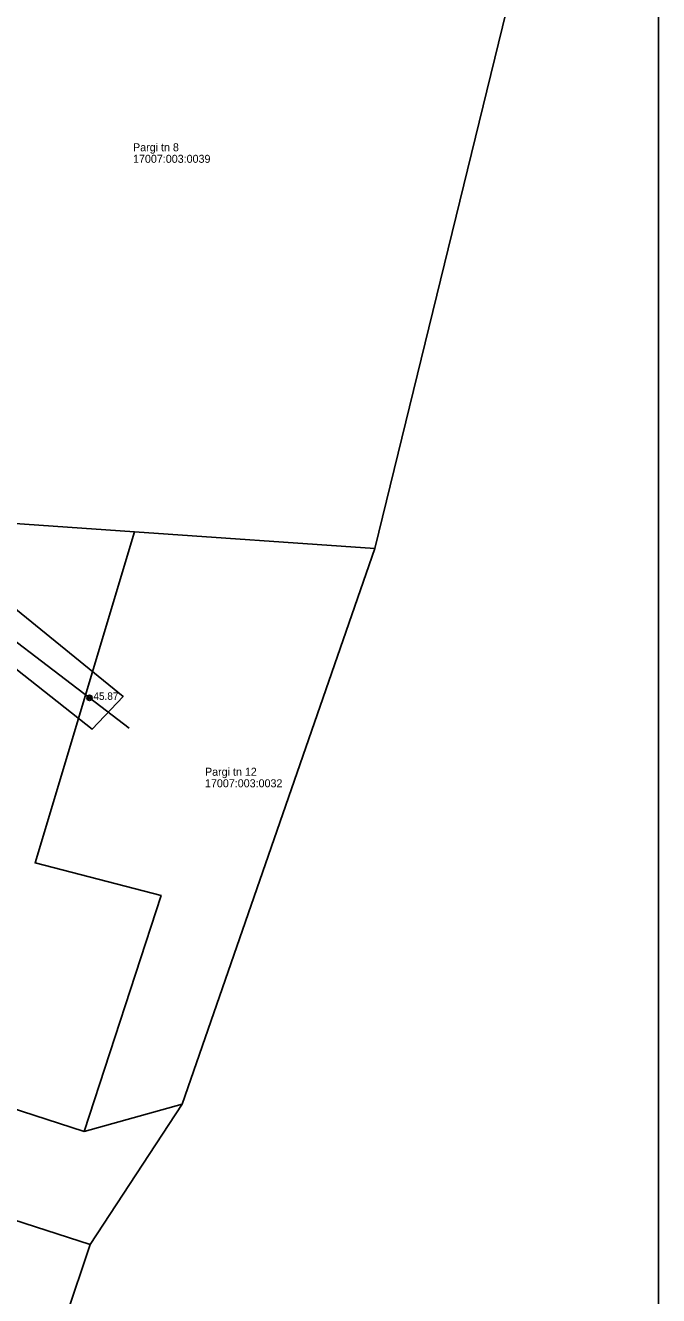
# Model space of a CAD drawing. Extents: x 641523 to 642227, y 6455262 to 6456242.
# Drawn here: x 642088.8 to 642148.1, y 6455795.2 to 6455914.2 of the extents above; entities that cross this region are included whole.
import ezdxf

# ---------------------------------------------------------------- set-up
doc = ezdxf.new("R2010")
doc.units = 0
for name, color, linetype in [('KORGUS-EH2000', 7, 'Continuous'), ('MOOTKOOD', 7, 'Continuous'), ('MOOTKORG-EH2000', 7, 'Continuous'), ('MOOTMPUNKT', 7, 'Continuous'), ('MOOTNR', 7, 'Continuous'), ('MOOTPIIR', 7, 'Continuous'), ('MPOHULIIN', 7, 'Continuous'), ('PIIR', 7, 'Continuous'), ('POST', 7, 'Continuous'), ('VORMISTUS', 7, 'Continuous')]:
    doc.layers.add(name, color=color, linetype=linetype)

msp = doc.modelspace()

# ---------------------------------------------------------------- linework, layer by layer
at = {"layer": 'MOOTMPUNKT'}
msp.add_circle((642094.78, 6455851.23), 0.1, dxfattribs=at)
at = {"layer": 'MOOTPIIR'}
msp.add_lwpolyline([(641999.68, 6455679.06), (642011.07, 6455719.06), (642020.66, 6455751.45), (642030.83, 6455783.42), (642039.04, 6455783.56), (642039.85, 6455786.49), (642031.8, 6455786.06), (642035.75, 6455797.79), (642044.25, 6455794.39), (642045.56, 6455796.36), (642053.37, 6455807.49), (642054.83, 6455809.33), (642071.77, 6455804.74), (642074.24, 6455809.15), (642050.04, 6455813.96), (642052.69, 6455833.94), (642046.44, 6455835.4), (642050.89, 6455848.21), (642060.16, 6455875.84), (642095.02, 6455848.29), (642097.92, 6455851.37), (642063.04, 6455879.73), (642075.42, 6455907.61), (642088.36, 6455946.76)], dxfattribs=at)
at = {"layer": 'MPOHULIIN'}
msp.add_lwpolyline([(642059.43, 6455878.22), (642094.78, 6455851.23), (642098.51, 6455848.38)], dxfattribs=at)
at = {"layer": 'PIIR'}
for points in [[(642083.86, 6455940.55), (642135.98, 6455924.47), (642121.51, 6455865.21), (642098.99, 6455866.79), (642076.12, 6455868.38), (642061.75, 6455882.81)], [(642045.44, 6455826.43), (642042.97, 6455829.38), (642061.75, 6455882.81), (642076.12, 6455868.38), (642098.99, 6455866.79), (642089.69, 6455835.76), (642101.49, 6455832.71), (642094.28, 6455810.61)], [(642121.51, 6455865.21), (642103.45, 6455813.17), (642094.28, 6455810.61), (642101.49, 6455832.71), (642089.69, 6455835.76), (642098.99, 6455866.79)], [(642078.87, 6455752.34), (642065.13, 6455756.44), (642071.27, 6455777), (642080.42, 6455804.66), (642094.83, 6455800)]]:
    msp.add_lwpolyline(points, close=True, dxfattribs=at)
msp.add_lwpolyline([(641924.53, 6455488.13), (641995.46, 6455716.76), (641988.51, 6455718.47), (642017.81, 6455814.02), (642026.82, 6455832.03), (642045.44, 6455826.43), (642094.28, 6455810.61), (642103.45, 6455813.17), (642094.83, 6455800), (642080.42, 6455804.66), (642039.57, 6455816.86), (642031.54, 6455790.87), (642024.53, 6455768.56), (642006.77, 6455711.12)], dxfattribs=at)
at = {"layer": 'POST'}
msp.add_circle((642094.78, 6455851.23), 0.25, dxfattribs=at)
at = {"layer": 'VORMISTUS'}
msp.add_lwpolyline([(642148.08, 6456084.78), (642148.08, 6455361.23), (641666.82, 6455361.23), (641666.82, 6456084.78)], close=True, dxfattribs=at)

# ---------------------------------------------------------------- texts
at = {"layer": 'KORGUS-EH2000'}
msp.add_text('45.87', height=0.7, dxfattribs=at).set_placement((642095.15, 6455851.04))
at = {"layer": 'MOOTKOOD'}
msp.add_text('84', height=0.05, dxfattribs=at).set_placement((642094.78, 6455851.28))
at = {"layer": 'MOOTKORG-EH2000'}
msp.add_text('45.87', height=0.05, dxfattribs=at).set_placement((642094.78, 6455851.2))
at = {"layer": 'MOOTNR'}
msp.add_text('28', height=0.05, dxfattribs=at).set_placement((642094.78, 6455851.13))
at = {"layer": 'PIIR'}
for s, p in [('Pargi tn 8', (642098.86, 6455902.44)), ('17007:003:0039', (642098.86, 6455901.36)), ('Pargi tn 12', (642105.6, 6455843.93)), ('17007:003:0032', (642105.6, 6455842.85))]:
    msp.add_text(s, height=0.75, dxfattribs=at).set_placement(p)

doc.saveas('drawing.dxf')
